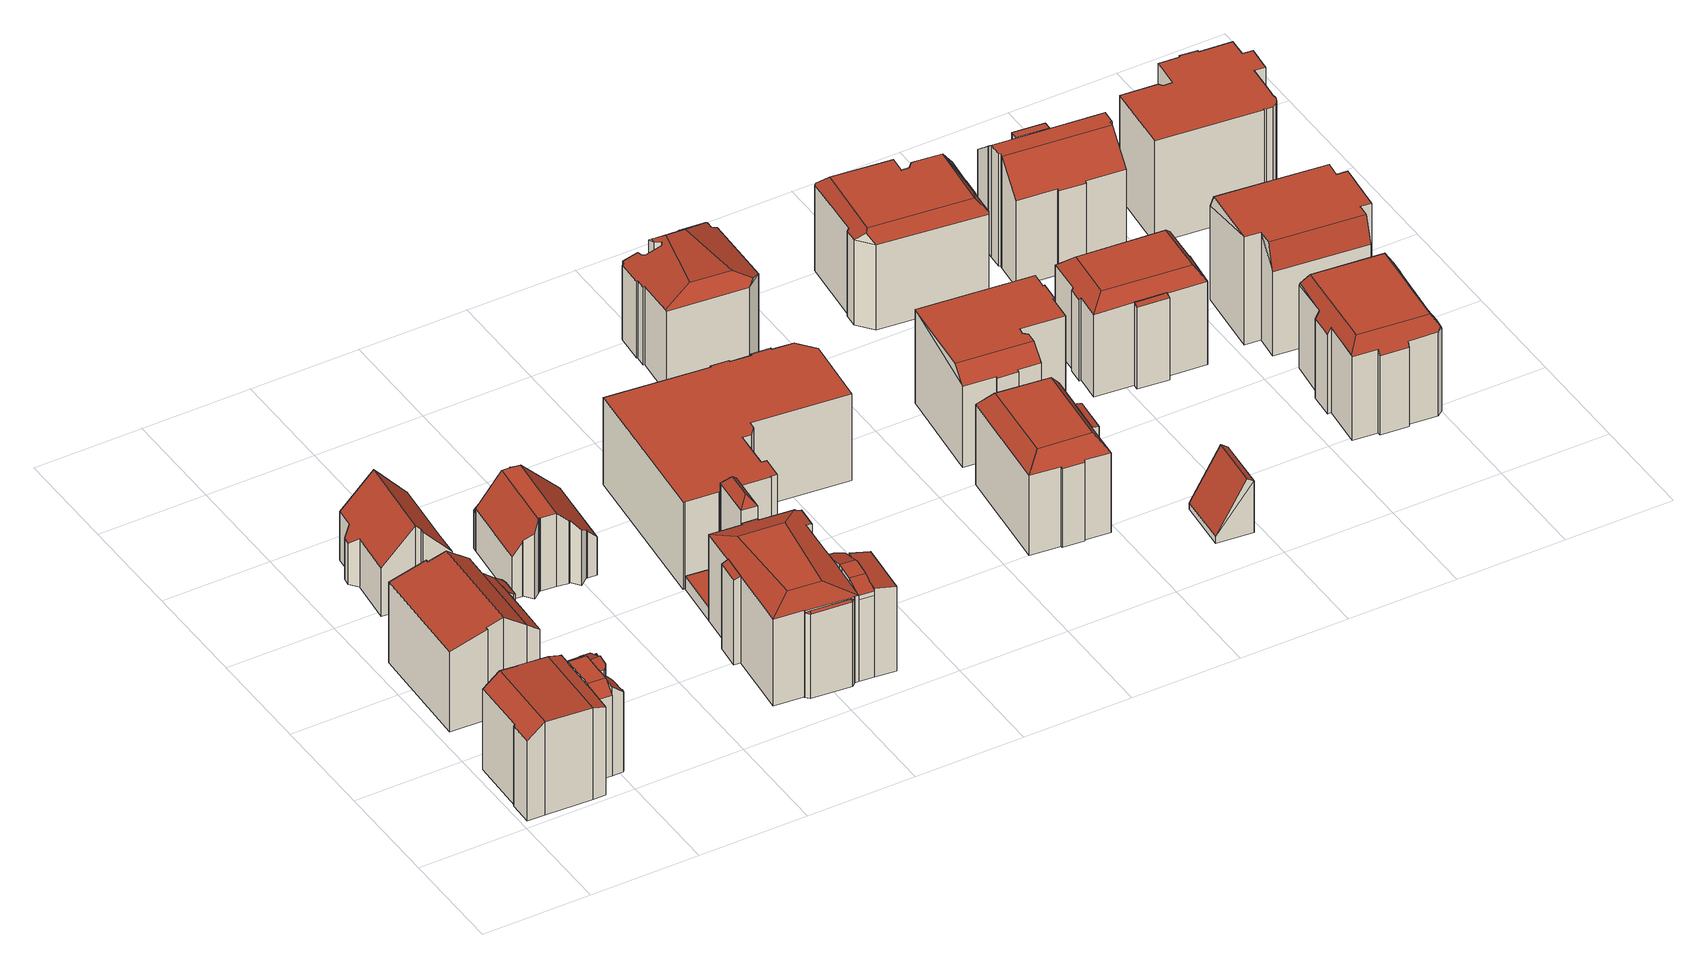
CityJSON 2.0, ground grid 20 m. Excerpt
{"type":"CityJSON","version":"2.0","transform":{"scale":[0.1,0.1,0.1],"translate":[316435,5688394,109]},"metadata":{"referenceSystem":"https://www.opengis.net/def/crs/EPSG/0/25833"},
"CityObjects":{
"building1":{"type":"Building","attributes":{"Gemeindeschluessel":14713000,"Geometrietyp2DReferenz":"3000","function":"31001_9998","roofType":"9999"},"children":["building1-1","building1-2","building1-3","building1-4","building1-5"]},
"building1-1":{"type":"BuildingPart","attributes":{"Dachtyp_tdc":"tdcPolyFlatRoof","Dachneigung":15.34,"QualitaetDacherkennung":45,"Geometrietyp2DReferenz":"3000","roofType":"2100","measuredHeight":16.58},"parents":["building1"],"geometry":[{"type":"MultiSurface","lod":"2","boundaries":[[[0,1,2,3]],[[4,5,6,7]],[[5,8,9,6]],[[8,0,3,9]],[[8,5,4,10,1,0]],[[3,2,11,7,6,9]],[[11,2,1,10]],[[7,11,10,4]]],"semantics":{"surfaces":[{"type":"WallSurface"},{"type":"RoofSurface"},{"type":"GroundSurface"},{"type":"ClosureSurface"}],"values":[0,0,0,0,1,2,3,3]}}]},
"building1-2":{"type":"BuildingPart","attributes":{"Dachtyp_tdc":"tdcCutGableRoof","Dachneigung":0.26,"QualitaetDacherkennung":80,"Geometrietyp2DReferenz":"3000","roofType":"9999","measuredHeight":18.27},"parents":["building1"],"geometry":[{"type":"MultiSurface","lod":"2","boundaries":[[[12,13,14,15]],[[13,16,17,14]],[[16,18,19,17]],[[20,21,22,23]],[[24,25,26,27,28,29]],[[30,31,21,20,32,33]],[[34,35,18,16,13,12,36,37]],[[33,34,37,25,24,30]],[[38,15,14,17,19,39,40,23,22,41,42,28,27]],[[36,43,37]],[[12,15,38,43,36]],[[44,35,34]],[[39,19,18,35,44]],[[45,44,34,33]],[[40,39,44,45]],[[32,45,33]],[[40,45,32,20,23]],[[46,31,30]],[[41,22,21,31,46]],[[24,29,47,46,30]],[[29,28,42,47]],[[47,42,41,46]],[[37,43,26,25]],[[27,26,43,38]]],"semantics":{"surfaces":[{"type":"WallSurface"},{"type":"RoofSurface"},{"type":"GroundSurface"},{"type":"ClosureSurface"}],"values":[0,0,0,0,0,1,1,1,2,0,3,0,3,0,3,0,3,0,3,0,3,3,0,3]}}]},
"building1-3":{"type":"BuildingPart","attributes":{"Dachtyp_tdc":"tdcFreeFormRoof","Dachneigung":26.71,"QualitaetDacherkennung":48,"Geometrietyp2DReferenz":"3000","roofType":"5000","measuredHeight":18.15},"parents":["building1"],"geometry":[{"type":"MultiSurface","lod":"2","boundaries":[[[48,29,28,49]],[[50,51,52,22,21]],[[51,53,54,52]],[[53,55,56,54]],[[55,57,58,56]],[[57,59,60,58]],[[59,61,62,60]],[[61,63,64,62]],[[63,65,66,64]],[[65,48,49,66]],[[61,59,57,55,53,51,50,31,46,47]],[[47,29,48,65,63,61]],[[49,28,42,41,22,52,54,56,58,60,62,64,66]],[[42,28,29,47]],[[50,21,31]],[[21,22,41,46,31]],[[46,41,42,47]]],"semantics":{"surfaces":[{"type":"WallSurface"},{"type":"RoofSurface"},{"type":"GroundSurface"},{"type":"ClosureSurface"}],"values":[0,0,0,0,0,0,0,0,0,0,1,1,2,3,0,3,3]}}]},
"building1-4":{"type":"BuildingPart","attributes":{"Dachtyp_tdc":"tdcPolyFlatRoof","Dachneigung":40.44,"QualitaetDacherkennung":65,"Geometrietyp2DReferenz":"3000","roofType":"2100","measuredHeight":17.9},"parents":["building1"],"geometry":[{"type":"MultiSurface","lod":"2","boundaries":[[[26,67,68,27]],[[67,69,70,68]],[[69,71,72,70]],[[71,73,74,72]],[[73,75,76,74]],[[75,77,78,76]],[[77,79,80,78]],[[79,81,82,80]],[[81,83,12,15,82]],[[83,81,79,77,75,73,71,69,67,26,43,36]],[[27,68,70,72,74,76,78,80,82,15,38]],[[36,12,83]],[[38,15,12,36,43]],[[27,38,43,26]]],"semantics":{"surfaces":[{"type":"WallSurface"},{"type":"RoofSurface"},{"type":"GroundSurface"},{"type":"ClosureSurface"}],"values":[0,0,0,0,0,0,0,0,0,1,2,0,3,3]}}]},
"building1-5":{"type":"BuildingPart","attributes":{"Dachtyp_tdc":"tdcCutGableRoof","Dachneigung":2.92,"QualitaetDacherkennung":69,"Geometrietyp2DReferenz":"3000","roofType":"9999","measuredHeight":18.84},"parents":["building1"],"geometry":[{"type":"MultiSurface","lod":"2","boundaries":[[[84,85,20,23,2,1]],[[86,87,88,19,18]],[[87,89,90,88]],[[89,91,92,90]],[[91,93,94,92]],[[93,95,96,94]],[[95,97,98,96]],[[97,99,100,98]],[[99,101,102,100]],[[101,103,104,102]],[[103,105,4,7,104]],[[89,87,86,35,44,45,32,85,84,106]],[[101,99,97,95,93,91]],[[106,105,103,101,91,89]],[[11,2,23,40,39,19,88,90,92,94,96,98,100,102,104,7]],[[84,1,10,106]],[[1,2,11,10]],[[32,20,85]],[[18,35,86]],[[19,39,44,35,18]],[[39,40,45,44]],[[40,23,20,32,45]],[[106,10,4,105]],[[7,4,10,11]]],"semantics":{"surfaces":[{"type":"WallSurface"},{"type":"RoofSurface"},{"type":"GroundSurface"},{"type":"ClosureSurface"}],"values":[0,0,0,0,0,0,0,0,0,0,0,1,1,1,2,0,3,0,0,3,3,3,0,3]}}]},
"building2":{"type":"Building","attributes":{"Gemeindeschluessel":14713000,"Geometrietyp2DReferenz":"3000","function":"31001_9998","roofType":"9999"},"children":["building2-1","building2-2","building2-3","building2-4"]},
"building2-1":{"type":"BuildingPart","attributes":{"Dachtyp_tdc":"tdcPolyFlatRoof","Dachneigung":35.93,"QualitaetDacherkennung":53,"Geometrietyp2DReferenz":"3000","roofType":"2100","measuredHeight":14.3},"parents":["building2"],"geometry":[{"type":"MultiSurface","lod":"2","boundaries":[[[107,108,109,110]],[[108,111,112,109]],[[111,113,114,112]],[[113,115,116,114]],[[115,117,118,116]],[[115,113,111,108,107,117]],[[118,110,109,112,114,116]],[[110,118,117,107]]],"semantics":{"surfaces":[{"type":"WallSurface"},{"type":"RoofSurface"},{"type":"GroundSurface"},{"type":"ClosureSurface"}],"values":[0,0,0,0,0,1,2,3]}}]},
"building2-2":{"type":"BuildingPart","attributes":{"Dachtyp_tdc":"tdcPolyFlatRoof","Dachneigung":0,"QualitaetDacherkennung":0,"Geometrietyp2DReferenz":"3000","roofType":"9999","measuredHeight":3},"parents":["building2"],"geometry":[{"type":"MultiSurface","lod":"2","boundaries":[[[119,120,121,122,123]],[[123,122,124,125]],[[122,121,126,124]],[[121,120,127,126]],[[120,119,128,127]],[[125,124,126,127,128]],[[125,128,119,123]]],"semantics":{"surfaces":[{"type":"RoofSurface"},{"type":"WallSurface"},{"type":"GroundSurface"},{"type":"ClosureSurface"}],"values":[0,1,1,1,1,2,3]}}]},
"building2-3":{"type":"BuildingPart","attributes":{"Dachtyp_tdc":"tdcGableRoof","Dachneigung":16.13,"QualitaetDacherkennung":31,"Geometrietyp2DReferenz":"3000","roofType":"3100","measuredHeight":19.15},"parents":["building2"],"geometry":[{"type":"MultiSurface","lod":"2","boundaries":[[[129,130,131,132]],[[129,133,134,130]],[[133,135,136,134]],[[135,137,138,136]],[[137,139,140,138]],[[139,141,142,140]],[[141,143,144,142]],[[143,145,146,144]],[[145,147,148,146]],[[147,149,150,148]],[[145,143,141,139,137,135,133,129]],[[129,132,149,147,145]],[[131,130,134,136,138,140,142,144,146,148,150]],[[132,131,150,149]]],"semantics":{"surfaces":[{"type":"WallSurface"},{"type":"RoofSurface"},{"type":"GroundSurface"},{"type":"ClosureSurface"}],"values":[0,0,0,0,0,0,0,0,0,0,1,1,2,3]}}]},
"building2-4":{"type":"BuildingPart","attributes":{"Dachtyp_tdc":"tdcPolyFlatRoof","Dachneigung":37.02,"QualitaetDacherkennung":76,"Geometrietyp2DReferenz":"3000","roofType":"2100","measuredHeight":16.09},"parents":["building2"],"geometry":[{"type":"MultiSurface","lod":"2","boundaries":[[[149,107,110,150]],[[151,123,125,118,117]],[[152,132,131,128,119]],[[132,152,151,117,107,149]],[[150,110,118,125,128,131]],[[117,118,110,107]],[[152,119,123,151]],[[119,128,125,123]],[[150,131,132,149]]],"semantics":{"surfaces":[{"type":"WallSurface"},{"type":"RoofSurface"},{"type":"GroundSurface"},{"type":"ClosureSurface"}],"values":[0,0,0,1,2,3,0,3,3]}}]},
"building3":{"type":"Building","attributes":{"Gemeindeschluessel":14713000,"Geometrietyp2DReferenz":"3000","function":"31001_9998","roofType":"9999"},"children":["building3-1","building3-2"]},
"building3-1":{"type":"BuildingPart","attributes":{"Dachtyp_tdc":"tdcGableRoof","Dachneigung":12.73,"QualitaetDacherkennung":36,"Geometrietyp2DReferenz":"3000","roofType":"3100","measuredHeight":5.19},"parents":["building3"],"geometry":[{"type":"MultiSurface","lod":"2","boundaries":[[[153,154,155,156]],[[154,157,158,155]],[[157,159,160,158]],[[157,154,161]],[[154,153,162,161]],[[159,157,161,162]],[[156,155,158,160]],[[153,156,160,159]],[[153,159,162]]],"semantics":{"surfaces":[{"type":"WallSurface"},{"type":"RoofSurface"},{"type":"GroundSurface"},{"type":"ClosureSurface"}],"values":[0,0,0,0,1,1,2,3,3]}}]},
"building3-2":{"type":"BuildingPart","attributes":{"Dachtyp_tdc":"tdcGableRoof","Dachneigung":47.37,"QualitaetDacherkennung":58,"Geometrietyp2DReferenz":"3000","roofType":"3100","measuredHeight":16.23},"parents":["building3"],"geometry":[{"type":"MultiSurface","lod":"2","boundaries":[[[163,164,165,166]],[[164,167,168,165]],[[167,169,170,168]],[[169,171,172,170]],[[171,173,174,172]],[[173,175,153,156,174]],[[176,177,178,160,159]],[[177,179,180,178]],[[179,181,182,180]],[[181,183,184,182]],[[183,185,186,184]],[[185,163,166,186]],[[181,179,177,176,175,173,171]],[[171,169,167,164,163,185,183,181]],[[166,165,168,170,172,174,156,160,178,180,182,184,186]],[[176,159,162,153,175]],[[159,160,156,153]],[[159,153,162]]],"semantics":{"surfaces":[{"type":"WallSurface"},{"type":"RoofSurface"},{"type":"GroundSurface"},{"type":"ClosureSurface"}],"values":[0,0,0,0,0,0,0,0,0,0,0,0,1,1,2,0,3,3]}}]},
"building4":{"type":"Building","attributes":{"Gemeindeschluessel":14713000,"Geometrietyp2DReferenz":"3000","function":"31001_9998","roofType":"9999"},"children":["building4-1","building4-2"]},
"building4-1":{"type":"BuildingPart","attributes":{"Dachtyp_tdc":"tdcPolyFlatRoof","Dachneigung":45.51,"QualitaetDacherkennung":20,"Geometrietyp2DReferenz":"3000","roofType":"2100","measuredHeight":14.24},"parents":["building4"],"geometry":[{"type":"MultiSurface","lod":"2","boundaries":[[[187,188,189,190]],[[188,191,192,189]],[[193,187,190,194]],[[193,195,191,188,187]],[[190,189,192,196,194]],[[193,194,196,195]],[[195,196,192,191]]],"semantics":{"surfaces":[{"type":"WallSurface"},{"type":"RoofSurface"},{"type":"GroundSurface"},{"type":"ClosureSurface"}],"values":[0,0,0,1,2,3,3]}}]},
"building4-2":{"type":"BuildingPart","attributes":{"Dachtyp_tdc":"tdcCutGableRoof","Dachneigung":45.07,"QualitaetDacherkennung":32,"Geometrietyp2DReferenz":"3000","roofType":"9999","measuredHeight":14.77},"parents":["building4"],"geometry":[{"type":"MultiSurface","lod":"2","boundaries":[[[197,198,199,200]],[[198,201,202,199]],[[201,203,204,202]],[[203,205,206,204]],[[205,207,208,206]],[[207,209,210,208]],[[209,211,212,210]],[[211,213,214,212]],[[213,215,216,214]],[[215,217,218,216]],[[217,219,220,218]],[[219,221,222,220]],[[221,223,224,222]],[[223,225,226,224]],[[225,227,193,194,226]],[[228,229,230,192,191]],[[229,197,200,230]],[[231,227,225,223,221,219,217]],[[211,209,207,205,203,201,198,197,229]],[[217,215,213,211,229,228,231]],[[200,199,202,204,206,208,210,212,214,216,218,220,222,224,226,194,196,192,230]],[[195,193,227,231]],[[196,194,193,195]],[[191,195,231,228]],[[192,196,195,191]]],"semantics":{"surfaces":[{"type":"WallSurface"},{"type":"RoofSurface"},{"type":"GroundSurface"},{"type":"ClosureSurface"}],"values":[0,0,0,0,0,0,0,0,0,0,0,0,0,0,0,0,0,1,1,1,2,0,3,0,3]}}]},
"building5":{"type":"Building","attributes":{"Gemeindeschluessel":14713000,"Geometrietyp2DReferenz":"3000","function":"31001_9998","roofType":"9999"},"children":["building5-1","building5-2","building5-3","building5-4","building5-5"]},
"building5-1":{"type":"BuildingPart","attributes":{"Dachtyp_tdc":"tdcCutTentRoof","Dachneigung":0.908,"QualitaetDacherkennung":51,"Geometrietyp2DReferenz":"3000","roofType":"9999","measuredHeight":18.55},"parents":["building5"],"geometry":[{"type":"MultiSurface","lod":"2","boundaries":[[[232,233,234,235]],[[233,236,237,238,234]],[[239,240,241]],[[239,242,243,240]],[[242,244,245,246,243]],[[247,248,249,250,251]],[[248,252,253,249]],[[252,254,255,253]],[[256,257,258,259]],[[257,260,261,258]],[[260,262,263,261]],[[262,264,265,263]],[[264,266,267,265]],[[266,268,269,267]],[[268,270,271,269]],[[270,272,273,271]],[[272,274,275,273]],[[274,232,235,275]],[[252,248,247,244,242,239,276,277]],[[260,257,256,254,252,277,278]],[[270,268,266,264,262,260,278,279]],[[239,280,281,282,283,236,233,232,274,272,270,279,276]],[[279,278,277,276]],[[235,234,238,284,285,286,240,243,246,250,249,253,255,259,258,261,263,265,267,269,271,273,275]],[[283,237,236]],[[241,240,286,287]],[[287,286,285,288]],[[288,285,284,289]],[[289,284,238,237]],[[280,287,288,281]],[[239,241,287,280]],[[281,288,289,282]],[[282,289,237,283]],[[251,245,244,247]],[[251,250,246,245]],[[259,255,254,256]]],"semantics":{"surfaces":[{"type":"WallSurface"},{"type":"RoofSurface"},{"type":"GroundSurface"},{"type":"ClosureSurface"}],"values":[0,0,0,0,0,0,0,0,0,0,0,0,0,0,0,0,0,0,1,1,1,1,1,2,0,3,3,3,3,3,3,3,3,0,3,3]}}]},
"building5-2":{"type":"BuildingPart","attributes":{"Dachtyp_tdc":"tdcFreeFormRoof","Dachneigung":50.29,"QualitaetDacherkennung":17,"Geometrietyp2DReferenz":"3000","roofType":"5000","measuredHeight":17.41},"parents":["building5"],"geometry":[{"type":"MultiSurface","lod":"2","boundaries":[[[245,290,291,246]],[[290,292,293,291]],[[292,251,250,293]],[[294,251,292]],[[295,294,292,290]],[[295,290,245]],[[294,295,245,251]],[[246,291,293,250]],[[246,250,251,245]]],"semantics":{"surfaces":[{"type":"WallSurface"},{"type":"RoofSurface"},{"type":"GroundSurface"},{"type":"ClosureSurface"}],"values":[0,0,0,1,1,1,1,2,3]}}]},
"building5-3":{"type":"BuildingPart","attributes":{"Dachtyp_tdc":"tdcPolyFlatRoof","Dachneigung":13.82,"QualitaetDacherkennung":46,"Geometrietyp2DReferenz":"3000","roofType":"2100","measuredHeight":17.89},"parents":["building5"],"geometry":[{"type":"MultiSurface","lod":"2","boundaries":[[[296,297,298,299,300,301]],[[297,302,303,298]],[[302,304,305,306,307,303]],[[304,302,297,296,308,309,310]],[[299,298,303,307,311]],[[301,308,296]],[[310,305,304]],[[300,299,311,312]],[[311,307,306,312]],[[312,306,305,310,309]],[[300,312,309,308,301]]],"semantics":{"surfaces":[{"type":"WallSurface"},{"type":"RoofSurface"},{"type":"GroundSurface"},{"type":"ClosureSurface"}],"values":[0,0,0,1,2,0,0,3,3,3,3]}}]},
"building5-4":{"type":"BuildingPart","attributes":{"Dachtyp_tdc":"tdcPolyFlatRoof","Dachneigung":22.66,"QualitaetDacherkennung":44,"Geometrietyp2DReferenz":"3000","roofType":"2100","measuredHeight":17.44},"parents":["building5"],"geometry":[{"type":"MultiSurface","lod":"2","boundaries":[[[313,314,258,315]],[[314,316,256,259,258]],[[317,254,255,254]],[[254,318,319,255]],[[318,313,315,319]],[[318,254,317,316,314,313]],[[315,258,259,255,319]],[[317,254,256,316]],[[254,255,259,256]]],"semantics":{"surfaces":[{"type":"WallSurface"},{"type":"RoofSurface"},{"type":"GroundSurface"},{"type":"ClosureSurface"}],"values":[0,0,0,0,0,1,2,0,3]}}]},
"building5-5":{"type":"BuildingPart","attributes":{"Dachtyp_tdc":"tdcFreeFormRoof","Dachneigung":19.97,"QualitaetDacherkennung":54,"Geometrietyp2DReferenz":"3000","roofType":"5000","measuredHeight":18.37},"parents":["building5"],"geometry":[{"type":"MultiSurface","lod":"2","boundaries":[[[320,321,322,323]],[[321,300,299,322]],[[306,241,240,307]],[[237,320,323,238]],[[301,324,320,237,283,325,326,308]],[[327,328,239,305,310]],[[329,326,325,330,328,327]],[[306,305,239,241]],[[321,324,301,300]],[[320,324,321]],[[323,322,299,311,307,240,286,285,284,238]],[[311,299,300,312]],[[311,312,306,307]],[[286,240,241,287]],[[285,286,287,288]],[[284,285,288,289]],[[238,284,289,237]],[[281,280,328,330]],[[288,287,280,281]],[[282,281,330,325]],[[288,281,282,289]],[[309,329,327,310]],[[312,309,310,305,306]],[[308,326,329,309]],[[300,301,308,309,312]],[[280,239,328]],[[241,239,280,287]],[[282,325,283]],[[289,282,283,237]]],"semantics":{"surfaces":[{"type":"WallSurface"},{"type":"RoofSurface"},{"type":"GroundSurface"},{"type":"ClosureSurface"}],"values":[0,0,0,0,1,1,1,0,0,0,2,3,3,3,3,3,3,0,3,0,3,0,3,0,3,0,3,0,3]}}]},
"building6":{"type":"Building","attributes":{"Gemeindeschluessel":14713000,"Geometrietyp2DReferenz":"3000","function":"31001_9998","roofType":"9999"},"children":["building6-1","building6-2"]},
"building6-1":{"type":"BuildingPart","attributes":{"Dachtyp_tdc":"tdcFreeFormRoof","Dachneigung":51.98,"QualitaetDacherkennung":10,"Geometrietyp2DReferenz":"3000","roofType":"5000","measuredHeight":21.68},"parents":["building6"],"geometry":[{"type":"MultiSurface","lod":"2","boundaries":[[[331,332,333,334,335]],[[332,336,267,333]],[[336,337,338,265,267]],[[339,337,336]],[[340,339,336,332]],[[340,332,331]],[[339,340,331,337]],[[334,333,267,265]],[[335,338,337,331]],[[335,334,265,338]]],"semantics":{"surfaces":[{"type":"WallSurface"},{"type":"RoofSurface"},{"type":"GroundSurface"},{"type":"ClosureSurface"}],"values":[0,0,0,1,1,1,1,2,0,3]}}]},
"building6-2":{"type":"BuildingPart","attributes":{"Dachtyp_tdc":"tdcPolyFlatRoof","Dachneigung":0,"QualitaetDacherkennung":47,"Geometrietyp2DReferenz":"3000","roofType":"1000","measuredHeight":2.53},"parents":["building6"],"geometry":[{"type":"MultiSurface","lod":"2","boundaries":[[[341,342,343,261]],[[342,344,345,343]],[[344,335,334,345]],[[338,346,263,265]],[[346,341,261,263]],[[346,338,335,344,342,341]],[[261,343,345,334,265,263]],[[265,334,335,338]]],"semantics":{"surfaces":[{"type":"WallSurface"},{"type":"RoofSurface"},{"type":"GroundSurface"},{"type":"ClosureSurface"}],"values":[0,0,0,0,0,1,2,3]}}]},
"building7":{"type":"Building","attributes":{"Dachtyp_tdc":"tdcPolyFlatRoof","Gemeindeschluessel":14713000,"Dachneigung":0,"QualitaetDacherkennung":33,"Geometrietyp2DReferenz":"3000","function":"31001_9998","roofType":"1000","measuredHeight":17.5},"geometry":[{"type":"MultiSurface","lod":"2","boundaries":[[[347,348,349,350]],[[348,351,352,349]],[[351,353,354,352]],[[353,355,356,354]],[[355,357,358,356]],[[357,359,360,358]],[[359,361,362,360]],[[361,363,364,362]],[[363,365,366,364]],[[365,367,368,366]],[[367,369,370,368]],[[369,371,372,370]],[[371,373,374,372]],[[373,375,376,374]],[[375,377,378,376]],[[377,379,380,378]],[[379,381,382,380]],[[381,383,384,382]],[[383,385,386,384]],[[385,387,388,386]],[[387,389,390,388]],[[389,391,392,390]],[[391,393,394,392]],[[393,395,396,394]],[[395,397,398,396]],[[397,399,400,398]],[[399,347,350,400]],[[399,397,395,393,391,389,387,385,383,381,379,377,375,373,371,369,367,365,363,361,359,357,355,353,351,348,347]],[[350,349,352,354,356,358,360,362,364,366,368,370,372,374,376,378,380,382,384,386,388,390,392,394,396,398,400]]],"semantics":{"surfaces":[{"type":"WallSurface"},{"type":"RoofSurface"},{"type":"GroundSurface"}],"values":[0,0,0,0,0,0,0,0,0,0,0,0,0,0,0,0,0,0,0,0,0,0,0,0,0,0,0,1,2]}}]},
"building8":{"type":"Building","attributes":{"Dachtyp_tdc":"tdcFreeFormRoof","Gemeindeschluessel":14713000,"Dachneigung":20.39,"QualitaetDacherkennung":11,"Geometrietyp2DReferenz":"3000","function":"31001_9998","roofType":"5000","measuredHeight":18.27},"geometry":[{"type":"MultiSurface","lod":"2","boundaries":[[[401,402,403,404]],[[402,405,406,403]],[[405,407,408,406]],[[407,409,410,408]],[[409,411,412,410]],[[411,413,414,412]],[[413,415,416,414]],[[415,417,418,416]],[[417,419,420,418]],[[419,421,422,420]],[[421,423,424,422]],[[423,425,426,424]],[[425,427,428,426]],[[427,429,430,428]],[[429,431,432,430]],[[431,433,434,432]],[[433,435,436,434]],[[435,437,438,436]],[[437,439,440,438]],[[439,441,442,440]],[[441,443,444,442]],[[443,445,446,444]],[[445,447,448,446]],[[447,449,450,448]],[[449,401,404,450]],[[419,451,452,453,454,421]],[[455,456,447,445,443,441,439,437,435,433,431,429,427,425,423,454,453]],[[457,411,409,407,405,402,401,449,456,455,458]],[[413,457,458,452,451,417,415]],[[452,458,455,453]],[[413,411,457]],[[449,447,456]],[[423,421,454]],[[419,417,451]],[[404,403,406,408,410,412,414,416,418,420,422,424,426,428,430,432,434,436,438,440,442,444,446,448,450]]],"semantics":{"surfaces":[{"type":"WallSurface"},{"type":"RoofSurface"},{"type":"GroundSurface"}],"values":[0,0,0,0,0,0,0,0,0,0,0,0,0,0,0,0,0,0,0,0,0,0,0,0,0,1,1,1,1,1,0,0,0,0,2]}}]},
"building9":{"type":"Building","attributes":{"Gemeindeschluessel":14713000,"Geometrietyp2DReferenz":"3000","function":"31001_9998","roofType":"9999"},"children":["building9-1","building9-2"]},
"building9-1":{"type":"BuildingPart","attributes":{"Dachtyp_tdc":"tdcPolyFlatRoof","Dachneigung":13.17,"QualitaetDacherkennung":74,"Geometrietyp2DReferenz":"3000","roofType":"2100","measuredHeight":16.33},"parents":["building9"],"geometry":[{"type":"MultiSurface","lod":"2","boundaries":[[[459,460,461,462]],[[460,463,464,465,461]],[[466,459,462,467,468]],[[466,469,463,460,459]],[[462,461,465,470,467]],[[471,464,463,469]],[[471,470,465,464]],[[466,468,471,469]],[[468,467,470,471]]],"semantics":{"surfaces":[{"type":"WallSurface"},{"type":"RoofSurface"},{"type":"GroundSurface"},{"type":"ClosureSurface"}],"values":[0,0,0,1,2,0,3,0,3]}}]},
"building9-2":{"type":"BuildingPart","attributes":{"Dachtyp_tdc":"tdcCutTentRoof","Dachneigung":0.023,"QualitaetDacherkennung":73,"Geometrietyp2DReferenz":"3000","roofType":"9999","measuredHeight":18.79},"parents":["building9"],"geometry":[{"type":"MultiSurface","lod":"2","boundaries":[[[472,473,474,475]],[[473,476,477,474]],[[476,478,479,477]],[[478,480,481,479]],[[480,482,483,481]],[[482,484,485,483]],[[484,486,487,485]],[[486,488,489,487]],[[488,490,491,489]],[[490,468,467,491]],[[464,492,493,465]],[[492,494,495,493]],[[494,496,497,495]],[[496,472,475,497]],[[478,476,498,499]],[[488,486,484,482,480,478,499,500]],[[492,464,471,468,490,488,500,501]],[[476,473,472,496,494,492,501,498]],[[501,500,499,498]],[[475,474,477,479,481,483,485,487,489,491,467,470,465,493,495,497]],[[470,467,468,471]],[[465,470,471,464]]],"semantics":{"surfaces":[{"type":"WallSurface"},{"type":"RoofSurface"},{"type":"GroundSurface"},{"type":"ClosureSurface"}],"values":[0,0,0,0,0,0,0,0,0,0,0,0,0,0,1,1,1,1,1,2,3,3]}}]},
"building10":{"type":"Building","attributes":{"Dachtyp_tdc":"tdcFreeFormRoof","Gemeindeschluessel":14713000,"Dachneigung":0.332,"QualitaetDacherkennung":49,"Geometrietyp2DReferenz":"3000","function":"31001_9998","roofType":"5000","measuredHeight":18.91},"geometry":[{"type":"MultiSurface","lod":"2","boundaries":[[[502,503,504,505]],[[503,506,507,504]],[[506,508,509,507]],[[508,510,511,509]],[[510,512,513,511]],[[512,514,515,513]],[[514,516,517,515]],[[516,518,519,517]],[[518,520,521,519]],[[520,522,523,521]],[[522,524,525,523]],[[524,526,527,525]],[[526,528,529,527]],[[528,530,531,529]],[[530,532,533,531]],[[532,534,535,533]],[[534,502,505,535]],[[536,506,503,537]],[[528,526,524,538,539,534,532,530]],[[538,522,520,518,516,514,512,510,508,536,537,502,539]],[[524,522,538]],[[508,506,536]],[[502,534,539]],[[503,502,537]],[[505,504,507,509,511,513,515,517,519,521,523,525,527,529,531,533,535]]],"semantics":{"surfaces":[{"type":"WallSurface"},{"type":"RoofSurface"},{"type":"GroundSurface"}],"values":[0,0,0,0,0,0,0,0,0,0,0,0,0,0,0,0,0,1,1,1,0,0,0,0,2]}}]},
"building11":{"type":"Building","attributes":{"Dachtyp_tdc":"tdcGableRoof","Gemeindeschluessel":14713000,"Dachneigung":60.62,"QualitaetDacherkennung":3,"Geometrietyp2DReferenz":"3000","function":"31001_9998","roofType":"3100","measuredHeight":11.28},"geometry":[{"type":"MultiSurface","lod":"2","boundaries":[[[540,541,542,543]],[[541,544,545,542]],[[544,546,547,545]],[[546,540,543,547]],[[544,541,548]],[[540,546,549]],[[541,540,549,548]],[[546,544,548,549]],[[543,542,545,547]]],"semantics":{"surfaces":[{"type":"WallSurface"},{"type":"RoofSurface"},{"type":"GroundSurface"}],"values":[0,0,0,0,0,0,1,1,2]}}]},
"building12":{"type":"Building","attributes":{"Dachtyp_tdc":"tdcFreeFormRoof","Gemeindeschluessel":14713000,"Dachneigung":0.104,"QualitaetDacherkennung":65,"Geometrietyp2DReferenz":"3000","function":"31001_9998","roofType":"5000","measuredHeight":19.71},"geometry":[{"type":"MultiSurface","lod":"2","boundaries":[[[550,551,552,553]],[[551,554,555,552]],[[554,556,557,555]],[[556,558,559,557]],[[558,560,561,559]],[[560,562,563,561]],[[562,564,565,563]],[[564,566,567,565]],[[566,568,569,567]],[[568,570,571,569]],[[570,572,573,571]],[[572,574,575,573]],[[574,576,577,575]],[[576,578,579,577]],[[578,580,581,579]],[[580,582,583,581]],[[582,584,585,583]],[[584,586,587,585]],[[586,550,553,587]],[[588,589,568,566,564,562,590,591]],[[592,578,576,574,572,570,589,588]],[[593,550,586]],[[550,554,551]],[[593,554,550]],[[593,556,554]],[[594,556,593]],[[556,594,595]],[[558,595,594,591,590,560]],[[594,593,584,582,580,592,588,591]],[[570,568,589]],[[580,578,592]],[[586,584,593]],[[558,556,595]],[[562,560,590]],[[553,552,555,557,559,561,563,565,567,569,571,573,575,577,579,581,583,585,587]]],"semantics":{"surfaces":[{"type":"WallSurface"},{"type":"RoofSurface"},{"type":"GroundSurface"}],"values":[0,0,0,0,0,0,0,0,0,0,0,0,0,0,0,0,0,0,0,1,1,1,1,1,1,1,1,1,1,0,0,0,0,0,2]}}]},
"building13":{"type":"Building","attributes":{"Gemeindeschluessel":14713000,"Geometrietyp2DReferenz":"3000","function":"31001_9998","roofType":"9999"},"children":["building13-1","building13-2"]},
"building13-1":{"type":"BuildingPart","attributes":{"Dachtyp_tdc":"tdcCutTentRoof","Dachneigung":0.122,"QualitaetDacherkennung":72,"Geometrietyp2DReferenz":"3000","roofType":"9999","measuredHeight":19},"parents":["building13"],"geometry":[{"type":"MultiSurface","lod":"2","boundaries":[[[596,597,598,599]],[[597,600,601,598]],[[600,602,603,601]],[[602,604,605,603]],[[604,606,607,605]],[[606,608,609,607]],[[610,611,612,613]],[[611,614,615,612]],[[614,616,617,615]],[[616,618,619,617]],[[618,620,621,619]],[[620,622,623,621]],[[622,624,625,623]],[[624,596,599,625]],[[604,602,600,597,596,624,626,627]],[[611,610,608,606,604,627,628]],[[622,620,618,616,614,611,628,629]],[[624,622,629,626]],[[629,628,627,626]],[[599,598,601,603,605,607,609,613,612,615,617,619,621,623,625]],[[610,613,609,608]]],"semantics":{"surfaces":[{"type":"WallSurface"},{"type":"RoofSurface"},{"type":"GroundSurface"},{"type":"ClosureSurface"}],"values":[0,0,0,0,0,0,0,0,0,0,0,0,0,0,1,1,1,1,1,2,3]}}]},
"building13-2":{"type":"BuildingPart","attributes":{"Dachtyp_tdc":"tdcPolyFlatRoof","Dachneigung":20.72,"QualitaetDacherkennung":24,"Geometrietyp2DReferenz":"3000","roofType":"2100","measuredHeight":16.84},"parents":["building13"],"geometry":[{"type":"MultiSurface","lod":"2","boundaries":[[[630,631,607,609,608]],[[631,632,633,607]],[[632,634,635,633]],[[634,636,610,613,635]],[[634,632,631,630,636]],[[613,609,607,633,635]],[[630,608,610,636]],[[608,609,613,610]]],"semantics":{"surfaces":[{"type":"WallSurface"},{"type":"RoofSurface"},{"type":"GroundSurface"},{"type":"ClosureSurface"}],"values":[0,0,0,0,1,2,0,3]}}]},
"building14":{"type":"Building","attributes":{"Gemeindeschluessel":14713000,"Geometrietyp2DReferenz":"3000","function":"31001_9998","roofType":"9999"},"children":["building14-1","building14-2"]},
"building14-1":{"type":"BuildingPart","attributes":{"Dachtyp_tdc":"tdcPolyFlatRoof","Dachneigung":0,"QualitaetDacherkennung":49,"Geometrietyp2DReferenz":"3000","roofType":"1000","measuredHeight":17.45},"parents":["building14"],"geometry":[{"type":"MultiSurface","lod":"2","boundaries":[[[637,638,639,640]],[[638,641,642,643,639]],[[644,645,646]],[[644,637,640,645]],[[644,641,638,637]],[[640,639,643,645]],[[646,642,641,644]],[[646,645,643,642]]],"semantics":{"surfaces":[{"type":"WallSurface"},{"type":"RoofSurface"},{"type":"GroundSurface"},{"type":"ClosureSurface"}],"values":[0,0,0,0,1,2,0,3]}}]},
"building14-2":{"type":"BuildingPart","attributes":{"Dachtyp_tdc":"tdcCutGableRoof","Dachneigung":41.4,"QualitaetDacherkennung":53,"Geometrietyp2DReferenz":"3000","roofType":"9999","measuredHeight":22.59},"parents":["building14"],"geometry":[{"type":"MultiSurface","lod":"2","boundaries":[[[647,648,649,650]],[[648,651,652,649]],[[651,653,654,652]],[[653,646,645,654]],[[642,655,656,643]],[[655,657,658,656]],[[657,659,660,658]],[[659,661,662,660]],[[661,663,664,662]],[[663,665,666,664]],[[665,667,668,666]],[[667,669,670,668]],[[669,671,672,670]],[[671,673,674,672]],[[673,675,676,674]],[[675,677,678,676]],[[677,679,680,678]],[[679,681,682,680]],[[681,683,684,682]],[[683,685,686,684]],[[685,647,650,686]],[[681,679,677,675,673,671,669,667]],[[661,659,657,655,642,646,653,651,648,647]],[[667,665,663,661,647,685,683,681]],[[650,649,652,654,645,643,656,658,660,662,664,666,668,670,672,674,676,678,680,682,684,686]],[[643,645,646,642]]],"semantics":{"surfaces":[{"type":"WallSurface"},{"type":"RoofSurface"},{"type":"GroundSurface"},{"type":"ClosureSurface"}],"values":[0,0,0,0,0,0,0,0,0,0,0,0,0,0,0,0,0,0,0,0,0,1,1,1,2,3]}}]},
"building15":{"type":"Building","attributes":{"Dachtyp_tdc":"tdcFreeFormRoof","Gemeindeschluessel":14713000,"Dachneigung":0.053,"QualitaetDacherkennung":54,"Geometrietyp2DReferenz":"3000","function":"31001_9998","roofType":"5000","measuredHeight":19.59},"geometry":[{"type":"MultiSurface","lod":"2","boundaries":[[[687,688,689,690]],[[688,691,692,689]],[[691,693,694,692]],[[693,695,696,694]],[[695,697,698,696]],[[697,699,700,698]],[[699,701,702,700]],[[701,703,704,702]],[[703,705,706,704]],[[705,707,708,706]],[[707,709,710,708]],[[709,711,712,710]],[[711,713,714,712]],[[713,715,716,714]],[[715,717,718,716]],[[717,719,720,718]],[[719,721,722,720]],[[721,723,724,722]],[[723,725,726,724]],[[725,727,728,726]],[[727,729,730,728]],[[729,731,732,730]],[[731,733,734,732]],[[733,735,736,734]],[[735,687,690,736]],[[691,688,687,737,738,739,740,697,695,693]],[[739,741,742,705,703,701,699,740]],[[743,744,717,715,713,711,709,707,742,741]],[[735,733,731,729,727,725,723,721,719,744,743,738,737]],[[738,743,741,739]],[[707,705,742]],[[699,697,740]],[[719,717,744]],[[687,735,737]],[[690,689,692,694,696,698,700,702,704,706,708,710,712,714,716,718,720,722,724,726,728,730,732,734,736]]],"semantics":{"surfaces":[{"type":"WallSurface"},{"type":"RoofSurface"},{"type":"GroundSurface"}],"values":[0,0,0,0,0,0,0,0,0,0,0,0,0,0,0,0,0,0,0,0,0,0,0,0,0,1,1,1,1,1,0,0,0,0,2]}}]},
"building16":{"type":"Building","attributes":{"Dachtyp_tdc":"tdcFreeFormRoof","Gemeindeschluessel":14713000,"Dachneigung":0.011,"QualitaetDacherkennung":51,"Geometrietyp2DReferenz":"3000","function":"31001_9998","roofType":"5000","measuredHeight":21.73},"geometry":[{"type":"MultiSurface","lod":"2","boundaries":[[[745,746,747,748]],[[746,749,750,747]],[[749,751,752,750]],[[751,753,754,752]],[[753,755,756,754]],[[755,757,758,756]],[[757,759,760,758]],[[759,761,762,760]],[[761,763,764,762]],[[763,765,766,764]],[[765,767,768,766]],[[767,769,770,768]],[[769,771,772,770]],[[771,745,748,772]],[[761,773,774,763]],[[775,751,749,746,745,771,769,776]],[[753,775,776,767,765,774,773,759,757,755]],[[753,751,775]],[[761,759,773]],[[769,767,776]],[[765,763,774]],[[748,747,750,752,754,756,758,760,762,764,766,768,770,772]]],"semantics":{"surfaces":[{"type":"WallSurface"},{"type":"RoofSurface"},{"type":"GroundSurface"}],"values":[0,0,0,0,0,0,0,0,0,0,0,0,0,0,1,1,1,0,0,0,0,2]}}]},
"building17":{"type":"Building","attributes":{"Dachtyp_tdc":"tdcPolyFlatRoof","Gemeindeschluessel":14713000,"Dachneigung":0,"QualitaetDacherkennung":37,"Geometrietyp2DReferenz":"3000","function":"31001_9998","roofType":"1000","measuredHeight":20.56},"geometry":[{"type":"MultiSurface","lod":"2","boundaries":[[[777,778,779,780]],[[778,781,782,779]],[[781,783,784,782]],[[783,785,786,784]],[[785,787,788,786]],[[787,789,790,788]],[[789,791,792,790]],[[791,793,794,792]],[[793,795,796,794]],[[795,797,798,796]],[[797,799,800,798]],[[799,801,802,800]],[[801,803,804,802]],[[803,805,806,804]],[[805,807,808,806]],[[807,809,810,808]],[[809,811,812,810]],[[811,813,814,812]],[[813,815,816,814]],[[815,817,818,816]],[[817,819,820,818]],[[819,821,822,820]],[[821,823,824,822]],[[823,777,780,824]],[[823,821,819,817,815,813,811,809,807,805,803,801,799,797,795,793,791,789,787,785,783,781,778,777]],[[780,779,782,784,786,788,790,792,794,796,798,800,802,804,806,808,810,812,814,816,818,820,822,824]]],"semantics":{"surfaces":[{"type":"WallSurface"},{"type":"RoofSurface"},{"type":"GroundSurface"}],"values":[0,0,0,0,0,0,0,0,0,0,0,0,0,0,0,0,0,0,0,0,0,0,0,0,1,2]}}]}
},
"vertices":[
[154,171,172],[153,156,176],[153,156,11],[154,171,11],[79,160,176],[80,174,172],[80,174,11],[79,160,11],[82,174,172],[82,174,11],[133,157,176],[133,157,11],
[184,43,173],[161,44,173],[161,44,11],[184,43,11],[157,46,175],[157,46,11],[152,47,175],[152,47,11],[157,156,173],[189,155,173],[189,155,11],[157,156,11],[186,91,193],[186,81,193],[186,81,190],[186,81,11],[186,91,11],[186,91,187],[188,129,193],[189,150,177],[156,136,189],[155,131,193],[153,67,193],[153,63,189],[185,62,190],[185,65,193],[185,65,11],[153,67,11],[155,131,11],[188,129,11],[188,119,11],[185,65,190],[153,67,189],[155,131,189],[188,129,187],[188,119,192],
[198,91,187],[198,91,11],[189,155,174],[209,154,174],[209,154,11],[208,139,182],[208,139,11],[211,139,182],[211,139,11],[210,133,185],[210,133,11],[207,133,185],[207,133,11],[207,119,192],[207,119,11],[206,100,189],[206,100,11],[203,95,188],[203,95,11],
[198,80,180],[198,80,11],[204,75,174],[204,75,11],[205,70,173],[205,70,11],[204,50,173],[204,50,11],[207,50,171],[207,50,11],[206,44,171],[206,44,11],[204,44,173],[204,44,11],[204,42,173],[204,42,11],[184,43,190],
[153,156,190],[157,156,189],[152,47,189],[150,5,189],[150,5,11],[127,6,195],[127,6,11],[41,10,199],[41,10,11],[8,11,172],[8,11,11],[10,56,172],[10,56,11],[12,56,174],[12,56,11],[15,162,173],[15,162,11],[46,161,199],[46,161,11],[79,159,197],[79,159,11],[79,160,197],[133,157,195],
[193,425,150],[206,425,141],[206,425,7],[193,425,7],[210,420,138],[210,420,7],[208,386,138],[208,386,7],[203,383,141],[203,383,7],[192,383,150],[192,383,7],
[187,274,37],[200,273,37],[203,276,37],[206,341,37],[190,342,37],[206,341,7],[190,342,7],[203,276,7],[200,273,7],[187,274,7],
[122,277,198],[122,277,7],[163,275,7],[163,275,168],[90,278,189],[90,278,7],[90,273,189],[90,273,7],[22,276,169],[22,276,7],[30,480,169],[30,480,7],[97,477,189],[97,477,7],[97,472,189],[97,472,7],[131,471,198],[131,471,7],[172,469,168],[172,469,7],[170,426,168],[170,426,7],
[190,342,150],[187,274,150],
[201,608,56],[228,606,56],[228,606,9],[201,608,9],[224,562,56],[224,562,9],[197,565,56],[197,565,9],[226,585,61],[199,587,61],
[76,684,92],[78,699,92],[78,699,9],[76,684,9],[92,709,107],[92,709,9],[96,745,107],[96,745,9],[155,739,172],[155,739,9],[214,733,107],[214,733,9],[201,608,107],[197,565,107],[147,570,162],[147,570,9],[148,579,162],[148,579,9],[139,580,172],[139,580,9],[79,586,106],[79,586,9],[88,669,106],[88,669,9],
[294,661,88],[358,655,153],[358,655,11],[294,661,11],[357,647,153],[357,647,11],[293,653,88],[293,653,11],[338,648,133],[338,648,11],
[440,639,89],[427,501,88],[427,501,11],[440,639,11],[410,502,105],[410,502,11],[409,504,107],[409,504,11],[393,491,121],[393,491,11],[380,507,136],[380,507,11],[378,505,137],[378,505,11],[357,508,159],[357,508,11],[329,511,159],[329,511,11],[327,512,159],[327,512,11],[324,509,159],[324,509,11],[311,499,142],[311,499,11],[298,515,122],[298,515,11],[297,514,120],[297,514,11],[279,516,96],[279,516,11],[293,653,97],[357,647,159],[371,645,159],[371,645,11],[338,648,159],
[677,252,182],[666,253,184],[666,253,10],[677,252,10],[659,181,184],[659,181,174],[659,181,10],[646,54,184],[646,54,10],[646,54,174],[638,55,184],[638,55,10],[638,54,184],[638,54,180],[638,54,10],[551,63,184],[551,64,184],[551,64,10],[551,63,10],[551,63,180],[497,69,184],[497,69,10],[509,191,184],[509,191,10],[514,239,184],[513,239,184],[513,239,10],[514,239,10],[521,311,184],[521,311,10],[580,305,184],[580,305,10],[580,310,183],[580,310,10],[609,307,183],[609,307,10],[608,303,184],[608,303,10],[671,296,184],[671,296,10],[671,293,184],[671,293,10],[681,292,182],[681,292,10],[607,102,196],[546,108,196],[551,273,193],[635,265,193],[650,90,184],[653,117,184],[654,127,184],[657,153,184],[654,127,10],[653,117,10],[650,90,10],[650,90,174],[653,117,174],[654,127,174],
[631,48,180],[631,48,10],[558,55,180],[558,55,10],[559,59,184],[630,52,184],
[685,150,189],[722,146,180],[722,146,10],[685,150,10],[685,150,174],[685,150,184],[712,47,180],[712,47,10],[674,51,189],[674,51,184],[674,51,174],[674,51,10],[683,137,189],[682,119,189],[676,70,189],[682,119,10],[682,119,174],
[502,239,180],[513,239,185],[502,239,10],[514,239,185],[509,191,185],[497,192,180],[497,192,10],
[674,179,174],[686,165,174],[686,165,10],[674,179,10],[686,165,179],[654,127,194],[682,124,194],[678,87,193],[650,90,193],[682,119,194],[653,117,194],
[588,388,209],[616,386,209],[616,386,10],[588,388,10],[588,388,36],[609,307,209],[580,310,209],[580,310,36],[596,323,227],[601,373,227],
[521,311,36],[530,400,36],[530,400,10],[589,394,36],[589,394,10],[580,305,36],
[526,400,186],[555,698,186],[555,698,11],[526,400,11],[743,679,186],[743,679,11],[743,682,186],[743,682,11],[776,679,186],[776,679,11],[776,676,186],[776,676,11],[814,672,186],[814,672,11],[814,675,186],[814,675,11],[849,672,186],[849,672,11],[849,669,186],[849,669,11],[888,665,186],[888,665,11],[914,633,186],[914,633,11],[900,505,186],[900,505,11],[723,523,186],[723,523,11],[721,509,186],[721,509,11],[709,495,186],[709,495,11],[693,497,186],[693,497,11],[686,427,186],[686,427,11],[696,426,186],[696,426,11],[692,386,186],[692,386,11],[680,387,186],[680,387,11],[680,385,186],[680,385,11],[617,391,186],[617,391,11],[616,386,186],[616,386,11],[588,388,186],[588,388,11],[589,394,186],[589,394,11],[530,400,186],[530,400,11],
[836,1030,169],[873,1026,170],[873,1026,13],[836,1030,13],[873,1021,174],[873,1021,13],[894,1019,174],[894,1019,13],[896,1040,157],[896,1040,13],[943,1035,158],[943,1035,13],[941,1014,164],[941,1014,13],[952,1013,159],[952,1013,13],[937,859,175],[937,859,13],[905,833,178],[905,833,13],[760,846,178],[760,846,13],[768,928,171],[768,928,13],[765,928,170],[765,928,13],[767,949,168],[767,949,13],[765,949,167],[765,949,13],[770,1002,162],[770,1002,13],[774,1004,163],[774,1004,13],[776,1011,163],[776,1011,13],[802,1008,172],[802,1008,13],[803,997,174],[803,997,13],[807,992,176],[807,992,13],[835,989,186],[835,989,13],[839,995,187],[839,995,13],[831,1006,182],[831,1006,13],[832,1025,174],[832,1025,13],[918,844,185],[892,865,196],[818,872,196],[760,849,179],[851,1003,190],[832,1015,182],[942,1028,163],[886,1000,190],
[1206,304,180],[1199,239,180],[1199,239,19],[1206,304,19],[1188,240,182],[1188,240,179],[1188,240,19],[1198,305,182],[1198,305,19],[1198,305,175],[1195,305,182],[1195,305,19],[1195,305,179],
[1094,177,178],[1094,180,180],[1094,180,19],[1094,177,19],[1039,186,181],[1039,186,19],[1059,387,181],[1059,387,19],[1116,381,181],[1116,381,19],[1116,384,176],[1116,384,19],[1155,380,176],[1155,380,19],[1155,378,180],[1155,378,19],[1202,373,179],[1202,373,19],[1205,373,175],[1205,373,19],[1181,171,179],[1181,171,19],[1135,176,180],[1135,176,19],[1134,174,177],[1134,174,19],[1067,209,207],[1083,368,207],[1181,357,207],[1165,201,207],
[1083,617,207],[1114,643,182],[1114,643,19],[1083,617,19],[1295,624,182],[1295,624,19],[1290,568,207],[1290,568,19],[1293,568,207],[1293,568,19],[1289,529,207],[1289,529,19],[1286,530,207],[1286,530,19],[1281,482,207],[1281,482,19],[1201,490,207],[1201,490,19],[1199,478,208],[1199,478,19],[1206,471,208],[1206,471,19],[1201,423,184],[1201,423,19],[1160,427,183],[1160,427,19],[1160,424,181],[1160,424,19],[1122,427,181],[1122,427,19],[1122,430,182],[1122,430,19],[1064,436,182],[1064,436,19],[1293,597,207],[1084,618,207],[1204,451,208],[1067,465,208],
[1376,136,138],[1367,39,138],[1367,39,34],[1376,136,34],[1300,46,47],[1300,46,34],[1309,143,47],[1309,143,34],[1355,40,146],[1364,138,146],
[1331,882,193],[1335,881,188],[1335,881,18],[1331,882,18],[1332,848,188],[1332,848,18],[1328,848,192],[1328,848,18],[1322,791,188],[1322,791,18],[1127,812,189],[1127,812,18],[1103,841,190],[1103,841,18],[1106,867,189],[1106,867,18],[1108,867,193],[1108,867,18],[1121,994,191],[1121,994,18],[1178,988,193],[1178,988,18],[1179,991,190],[1179,991,18],[1216,988,189],[1216,988,18],[1217,984,193],[1217,984,18],[1248,981,192],[1248,981,18],[1243,930,215],[1243,930,18],[1257,929,215],[1257,929,18],[1266,939,215],[1266,939,18],[1337,931,193],[1337,931,18],[1136,973,215],[1123,994,194],[1116,826,209],[1120,829,215],[1246,960,215],[1321,933,215],[1307,809,215],[1323,793,192],
[1538,534,193],[1541,533,189],[1541,533,27],[1538,534,27],[1538,504,188],[1538,504,27],[1534,504,195],[1534,504,27],[1529,458,194],[1529,458,27],[1458,464,194],[1458,464,27],[1458,465,194],[1458,465,27],[1401,470,194],[1330,477,193],[1330,477,27],[1401,470,27],[1335,525,193],[1335,525,27],[1332,525,190],[1332,525,27],[1334,553,190],[1334,553,27],[1337,553,193],[1337,553,27],[1343,619,193],[1343,619,27],[1544,601,193],[1544,601,27],[1525,581,217],[1515,481,217],[1356,497,217],[1366,594,217],
[1458,465,195],[1458,464,195],[1457,454,192],[1457,454,27],[1400,460,192],[1400,460,27],[1401,470,195],
[1453,940,201],[1511,934,201],[1511,934,26],[1453,940,26],[1510,919,201],[1510,919,199],[1510,919,26],[1451,925,201],[1451,925,26],[1451,925,199],
[1375,873,251],[1377,885,241],[1377,885,26],[1375,873,26],[1380,884,241],[1380,884,26],[1385,932,199],[1385,932,26],[1577,913,199],[1577,913,26],[1572,864,242],[1572,864,26],[1575,864,242],[1575,864,26],[1574,853,251],[1574,853,26],[1571,826,252],[1571,826,26],[1568,827,252],[1568,827,26],[1567,819,252],[1567,819,26],[1562,767,199],[1562,767,26],[1491,774,199],[1491,774,26],[1490,771,197],[1490,771,26],[1442,776,197],[1442,776,26],[1442,779,199],[1442,779,26],[1370,786,199],[1370,786,26],[1375,838,252],[1375,838,26],[1376,845,252],[1376,845,26],[1373,846,252],[1373,846,26],
[1768,141,210],[1715,146,209],[1715,146,41],[1768,141,41],[1714,141,200],[1714,141,41],[1663,146,200],[1663,146,41],[1663,152,209],[1663,152,41],[1618,156,209],[1618,156,41],[1626,235,213],[1626,235,41],[1619,235,200],[1619,235,41],[1623,281,200],[1623,281,41],[1631,281,214],[1631,281,41],[1640,360,208],[1640,360,41],[1684,355,209],[1684,355,41],[1686,360,201],[1686,360,41],[1736,355,200],[1736,355,41],[1736,350,209],[1736,350,41],[1790,344,209],[1790,344,41],[1799,335,208],[1799,335,41],[1802,328,202],[1802,328,41],[1802,319,200],[1802,319,41],[1797,308,206],[1797,308,41],[1788,301,221],[1788,301,41],[1775,186,222],[1775,186,41],[1784,175,206],[1784,175,41],[1785,161,200],[1785,161,41],[1779,149,208],[1779,149,41],[1774,145,217],[1763,158,237],[1634,171,237],[1618,158,212],[1651,343,237],[1640,356,215],[1781,330,237],[1794,340,216],
[1686,596,197],[1764,588,197],[1764,588,34],[1686,596,34],[1763,576,223],[1763,576,34],[1813,570,224],[1813,570,34],[1809,529,251],[1809,529,34],[1829,527,251],[1829,527,34],[1819,436,251],[1819,436,34],[1799,438,251],[1799,438,34],[1795,398,203],[1795,398,34],[1625,416,203],[1625,416,34],[1630,461,251],[1630,461,34],[1600,464,251],[1600,464,34],[1613,592,223],[1613,592,34],[1684,584,223],[1684,584,34],[1797,415,251],[1627,433,251],[1812,557,251],[1612,579,251],
[1834,761,240],[1831,752,240],[1831,752,34],[1834,761,34],[1826,746,240],[1826,746,34],[1818,742,240],[1818,742,34],[1807,743,240],[1807,743,34],[1803,745,240],[1803,745,34],[1802,743,240],[1802,743,34],[1611,762,240],[1611,762,34],[1624,892,240],[1624,892,34],[1691,886,240],[1691,886,34],[1696,879,240],[1696,879,34],[1712,878,240],[1712,878,34],[1718,932,240],[1718,932,34],[1756,929,240],[1756,929,34],[1757,932,240],[1757,932,34],[1789,928,240],[1789,928,34],[1790,925,240],[1790,925,34],[1849,920,240],[1849,920,34],[1846,886,240],[1846,886,34],[1865,884,240],[1865,884,34],[1860,836,240],[1860,836,34],[1840,838,240],[1840,838,34],[1834,772,240],[1834,772,34],[1833,772,240],[1833,772,34]
]}
